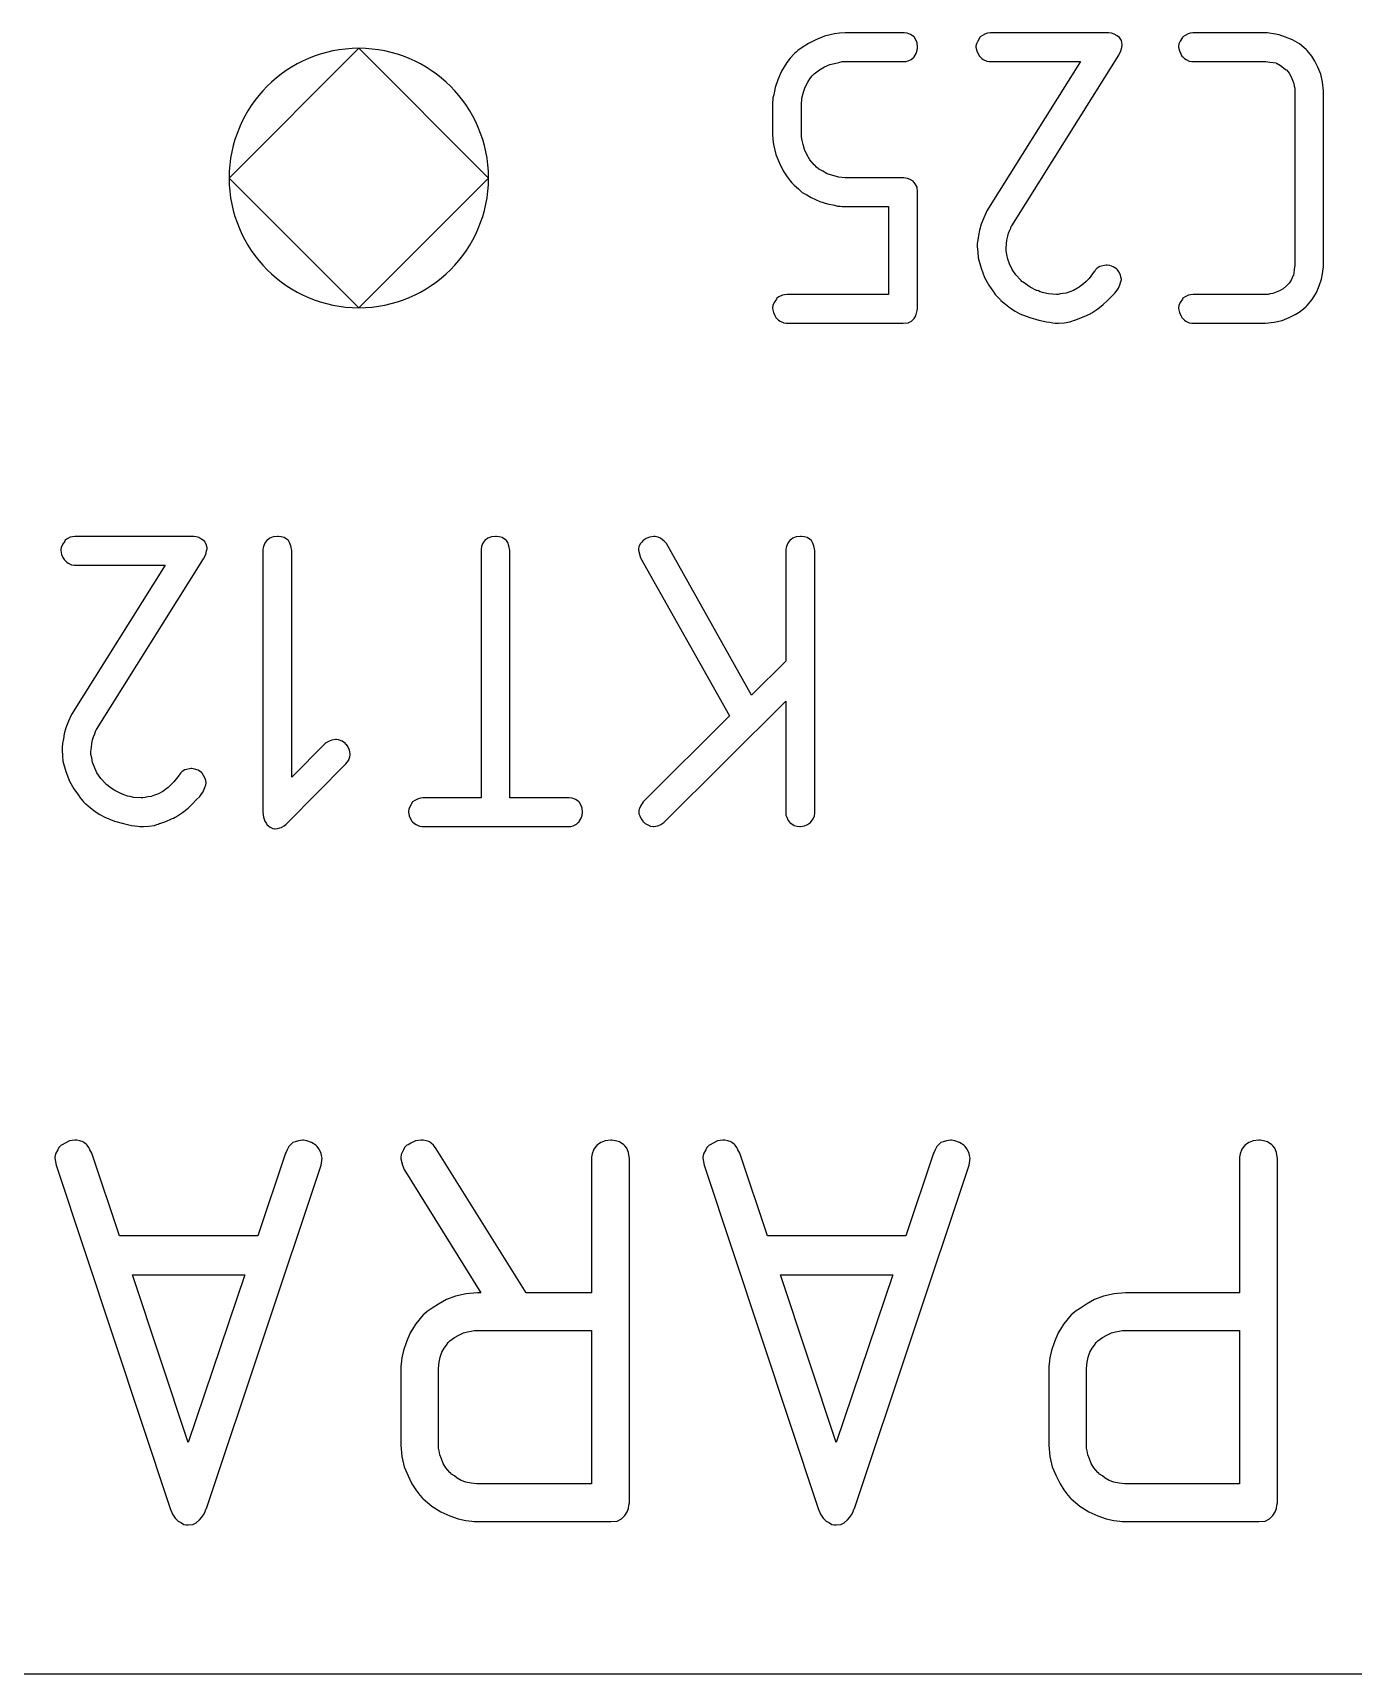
# Model space of a CAD drawing. Header units: inches. Extents: x 0 to 594, y -420 to 0.
# Drawn here: x 215.24 to 219.56, y -129.08 to -123.7 of the extents above; entities that cross this region are included whole.
import ezdxf

# ---------------------------------------------------------------- set-up
doc = ezdxf.new("R2010")
doc.units = ezdxf.units.IN
doc.header["$MEASUREMENT"] = 0

msp = doc.modelspace()

# ---------------------------------------------------------------- linework, layer by layer
at = {"color": 18, "true_color": 0x000000}
for p, q in [((217.8019, -123.7257), (217.7779, -123.7384)), ((217.8301, -123.7145), (217.8019, -123.7257)), ((217.8625, -123.706), (217.8301, -123.7145)), ((217.8794, -123.7046), (217.8625, -123.706)), ((217.8978, -123.7032), (217.8794, -123.7046)), ((218.0909, -123.7032), (217.8978, -123.7032)), ((218.1007, -123.7046), (218.0909, -123.7032)), ((218.112, -123.7088), (218.1007, -123.7046)), ((218.1233, -123.7159), (218.112, -123.7088)), ((218.1247, -123.7187), (218.1233, -123.7159)), ((218.1289, -123.7257), (218.1247, -123.7187)), ((218.1332, -123.7356), (218.1289, -123.7257)), ((218.3319, -123.73), (218.3277, -123.7398)), ((218.339, -123.7187), (218.3319, -123.73)), ((218.3404, -123.7159), (218.339, -123.7187)), ((218.3474, -123.7116), (218.3404, -123.7159)), ((218.3573, -123.706), (218.3474, -123.7116)), ((218.3644, -123.7046), (218.3573, -123.706)), ((218.3728, -123.7032), (218.3644, -123.7046)), ((218.7619, -123.7032), (218.3728, -123.7032)), ((218.7704, -123.7046), (218.7619, -123.7032)), ((218.7788, -123.7074), (218.7704, -123.7046)), ((218.7887, -123.7131), (218.7788, -123.7074)), ((218.7971, -123.7187), (218.7887, -123.7131)), ((218.8028, -123.7286), (218.7971, -123.7187)), ((218.8056, -123.7412), (218.8028, -123.7286)), ((218.9959, -123.73), (218.9917, -123.7398)), ((219.003, -123.7187), (218.9959, -123.73)), ((219.0044, -123.7159), (219.003, -123.7187)), ((219.0114, -123.7116), (219.0044, -123.7159)), ((219.0213, -123.706), (219.0114, -123.7116)), ((219.0283, -123.7046), (219.0213, -123.706)), ((219.0368, -123.7032), (219.0283, -123.7046)), ((219.2821, -123.7032), (219.0368, -123.7032)), ((219.2877, -123.7046), (219.2821, -123.7032)), ((219.3018, -123.706), (219.2877, -123.7046)), ((219.3201, -123.7102), (219.3018, -123.706)), ((219.3413, -123.7173), (219.3201, -123.7102)), ((219.3638, -123.7257), (219.3413, -123.7173)), ((219.3864, -123.7398), (219.3638, -123.7257)), ((216.3036, -123.754), (215.8786, -124.179)), ((216.7286, -124.179), (216.3036, -123.754)), ((217.73, -123.7723), (217.7173, -123.7864)), ((217.7314, -123.7708), (217.73, -123.7723)), ((217.7328, -123.7694), (217.7314, -123.7708)), ((217.737, -123.7666), (217.7328, -123.7694)), ((217.7427, -123.761), (217.737, -123.7666)), ((217.7568, -123.7511), (217.7427, -123.761)), ((217.7779, -123.7384), (217.7568, -123.7511)), ((218.1205, -123.7849), (218.1233, -123.7835)), ((218.1233, -123.7821), (218.1304, -123.7708)), ((218.1233, -123.7835), (218.1233, -123.7821)), ((218.1304, -123.7708), (218.1332, -123.7596)), ((218.1346, -123.7497), (218.1332, -123.7356)), ((218.1332, -123.7596), (218.1346, -123.7525)), ((218.1346, -123.7511), (218.1346, -123.7497)), ((218.1346, -123.7525), (218.1346, -123.7511)), ((218.3277, -123.7398), (218.3263, -123.7469)), ((218.3263, -123.7469), (218.3263, -123.7497)), ((218.3263, -123.7497), (218.3291, -123.7624)), ((218.3291, -123.7624), (218.3333, -123.7723)), ((218.3333, -123.7723), (218.3376, -123.7793)), ((218.3376, -123.7793), (218.3404, -123.7821)), ((218.3404, -123.7821), (218.346, -123.7878)), ((218.4433, -124.3361), (218.7943, -123.7765)), ((218.7943, -123.7765), (218.8014, -123.7624)), ((218.8014, -123.7624), (218.8042, -123.7511)), ((218.8042, -123.7511), (218.8056, -123.7441)), ((218.8056, -123.7441), (218.8056, -123.7412)), ((218.9917, -123.7398), (218.9903, -123.7469)), ((218.9903, -123.7469), (218.9903, -123.7497)), ((218.9903, -123.7497), (218.9931, -123.7624)), ((218.9931, -123.7624), (218.9973, -123.7723)), ((218.9973, -123.7723), (219.0015, -123.7793)), ((219.0015, -123.7793), (219.0044, -123.7821)), ((219.0044, -123.7821), (219.01, -123.7878)), ((219.4089, -123.7582), (219.3864, -123.7398)), ((219.4118, -123.761), (219.4089, -123.7582)), ((219.4174, -123.768), (219.4118, -123.761)), ((219.4273, -123.7793), (219.4174, -123.768)), ((219.4371, -123.7962), (219.4273, -123.7793)), ((217.6891, -123.8286), (217.6764, -123.8568)), ((217.6976, -123.8145), (217.6891, -123.8286)), ((217.706, -123.8005), (217.6976, -123.8145)), ((217.7173, -123.7864), (217.706, -123.8005)), ((217.7948, -123.8385), (217.7963, -123.8371)), ((217.7963, -123.8371), (217.8132, -123.8244)), ((217.8132, -123.8244), (217.8301, -123.8145)), ((217.8301, -123.8145), (217.847, -123.8075)), ((217.847, -123.8075), (217.8625, -123.8033)), ((217.8625, -123.8033), (217.8766, -123.8005)), ((217.8766, -123.8005), (217.8879, -123.7976)), ((217.8879, -123.7976), (218.0965, -123.7976)), ((218.0965, -123.7976), (218.1036, -123.7948)), ((218.1036, -123.7948), (218.1134, -123.7906)), ((218.1134, -123.7906), (218.1205, -123.7849)), ((218.346, -123.7878), (218.3503, -123.7906)), ((218.3503, -123.7906), (218.3615, -123.7962)), ((218.3615, -123.7962), (218.37, -123.7976)), ((218.6689, -123.7976), (218.3615, -124.2868)), ((218.37, -123.7976), (218.6689, -123.7976)), ((219.01, -123.7878), (219.0156, -123.7906)), ((219.0156, -123.7906), (219.0255, -123.7962)), ((219.0255, -123.7962), (219.034, -123.7976)), ((219.034, -123.7976), (219.2764, -123.7976)), ((219.2764, -123.7976), (219.2891, -123.799)), ((219.2891, -123.799), (219.3004, -123.8005)), ((219.3004, -123.8005), (219.3103, -123.8019)), ((219.3103, -123.8019), (219.3117, -123.8033)), ((219.3117, -123.8033), (219.3131, -123.8033)), ((219.3131, -123.8033), (219.3244, -123.8103)), ((219.3244, -123.8103), (219.3342, -123.8174)), ((219.3342, -123.8174), (219.3413, -123.823)), ((219.3413, -123.823), (219.3441, -123.8244)), ((219.3441, -123.8244), (219.3526, -123.8357)), ((219.3526, -123.8357), (219.3596, -123.847)), ((219.447, -123.816), (219.4371, -123.7962)), ((219.4569, -123.8385), (219.447, -123.816)), ((217.668, -123.8822), (217.6637, -123.9062)), ((217.6764, -123.8568), (217.668, -123.8822)), ((217.761, -123.8977), (217.7666, -123.8808)), ((217.7666, -123.8808), (217.7751, -123.8653)), ((217.7751, -123.8653), (217.7822, -123.854)), ((217.7822, -123.854), (217.7892, -123.8442)), ((217.7892, -123.8442), (217.7948, -123.8385)), ((219.3596, -123.847), (219.3638, -123.8583)), ((219.3638, -123.8583), (219.3681, -123.8695)), ((219.3681, -123.8695), (219.3695, -123.878)), ((219.3695, -123.878), (219.3709, -123.885)), ((219.3709, -123.885), (219.3709, -123.8907)), ((219.3709, -123.8907), (219.3709, -123.8921)), ((219.4625, -123.8653), (219.4569, -123.8385)), ((219.4653, -123.8935), (219.4625, -123.8653)), ((217.6609, -123.9231), (217.6595, -123.9301)), ((217.6595, -123.9301), (217.6595, -123.9358)), ((217.6595, -123.9358), (217.6595, -123.9386)), ((217.6595, -123.9386), (217.6595, -123.94)), ((217.6595, -123.94), (217.6595, -124.0345)), ((217.6637, -123.9062), (217.6609, -123.916)), ((217.6609, -123.916), (217.6609, -123.9231)), ((217.754, -123.94), (217.7554, -123.9175)), ((217.754, -124.0345), (217.754, -123.94)), ((217.7554, -123.9175), (217.761, -123.8977)), ((219.3709, -123.8921), (219.3709, -124.4644)), ((219.4653, -124.4644), (219.4653, -123.8935)), ((217.6595, -124.0345), (217.6609, -124.0528)), ((217.6609, -124.0528), (217.6623, -124.0697)), ((217.754, -124.0373), (217.754, -124.0345)), ((217.754, -124.0443), (217.754, -124.0373)), ((217.7568, -124.0556), (217.754, -124.0443)), ((217.6623, -124.0697), (217.6708, -124.1021)), ((217.6708, -124.1021), (217.6821, -124.1303)), ((217.7596, -124.0697), (217.7568, -124.0556)), ((217.7638, -124.0852), (217.7596, -124.0697)), ((217.7723, -124.1021), (217.7638, -124.0852)), ((217.7822, -124.119), (217.7723, -124.1021)), ((217.6821, -124.1303), (217.6948, -124.1557)), ((217.6948, -124.1557), (217.7074, -124.1754)), ((217.7963, -124.136), (217.7822, -124.119)), ((217.7977, -124.1374), (217.7963, -124.136)), ((217.8033, -124.143), (217.7977, -124.1374)), ((217.8118, -124.1501), (217.8033, -124.143)), ((217.8244, -124.1571), (217.8118, -124.1501)), ((217.8385, -124.1656), (217.8244, -124.1571)), ((215.8786, -124.179), (216.3036, -124.604)), ((216.3036, -124.604), (216.7286, -124.179)), ((217.7074, -124.1754), (217.7187, -124.1895)), ((217.7187, -124.1895), (217.7229, -124.1952)), ((217.7229, -124.1952), (217.7272, -124.1994)), ((217.7272, -124.1994), (217.7286, -124.2008)), ((217.7286, -124.2008), (217.73, -124.2022)), ((217.73, -124.2022), (217.7441, -124.2149)), ((217.8569, -124.1712), (217.8385, -124.1656)), ((217.8766, -124.1768), (217.8569, -124.1712)), ((217.8978, -124.1783), (217.8766, -124.1768)), ((218.0895, -124.1783), (217.8978, -124.1783)), ((218.0951, -124.1797), (218.0895, -124.1783)), ((218.1022, -124.1811), (218.0951, -124.1797)), ((218.1106, -124.1839), (218.1022, -124.1811)), ((218.1205, -124.1895), (218.1106, -124.1839)), ((218.1275, -124.198), (218.1205, -124.1895)), ((218.1332, -124.2093), (218.1275, -124.198)), ((218.1346, -124.2248), (218.1332, -124.2093)), ((217.7441, -124.2149), (217.7568, -124.2262)), ((217.7568, -124.2262), (217.7723, -124.2346)), ((217.7723, -124.2346), (217.7864, -124.2431)), ((217.7864, -124.2431), (217.8146, -124.2558)), ((217.8146, -124.2558), (217.84, -124.2642)), ((217.84, -124.2642), (217.8625, -124.2685)), ((218.1346, -124.6068), (218.1346, -124.2248)), ((217.8625, -124.2685), (217.8724, -124.2713)), ((217.8724, -124.2713), (217.8808, -124.2713)), ((217.8808, -124.2713), (217.8879, -124.2727)), ((217.8879, -124.2727), (218.0401, -124.2727)), ((218.0401, -124.2727), (218.0401, -124.5603)), ((218.3517, -124.3094), (218.3432, -124.3305)), ((218.3615, -124.2868), (218.3517, -124.3094)), ((218.3348, -124.3672), (218.3319, -124.3827)), ((218.3376, -124.3502), (218.3348, -124.3672)), ((218.3432, -124.3305), (218.3376, -124.3502)), ((218.4278, -124.3827), (218.4306, -124.37)), ((218.4306, -124.37), (218.4334, -124.3601)), ((218.4334, -124.3601), (218.4377, -124.3502)), ((218.4377, -124.3502), (218.4405, -124.3432)), ((218.4405, -124.3432), (218.4419, -124.3375)), ((218.4419, -124.3375), (218.4433, -124.3361)), ((218.3319, -124.3827), (218.3305, -124.3939)), ((218.3305, -124.3939), (218.3305, -124.401)), ((218.3305, -124.401), (218.3305, -124.4038)), ((218.3305, -124.4038), (218.3319, -124.4221)), ((218.3319, -124.4221), (218.3333, -124.4405)), ((218.425, -124.408), (218.4264, -124.3953)), ((218.425, -124.4094), (218.425, -124.408)), ((218.425, -124.4109), (218.425, -124.4094)), ((218.425, -124.4179), (218.425, -124.4109)), ((218.4278, -124.4292), (218.425, -124.4179)), ((218.4264, -124.3953), (218.4278, -124.3827)), ((218.4306, -124.4447), (218.4278, -124.4292)), ((218.3333, -124.4405), (218.3432, -124.4743)), ((218.3432, -124.4743), (218.3545, -124.5053)), ((218.4363, -124.4602), (218.4306, -124.4447)), ((218.4447, -124.4785), (218.4363, -124.4602)), ((218.4574, -124.4968), (218.4447, -124.4785)), ((218.7182, -124.4799), (218.7154, -124.4842)), ((218.7238, -124.4743), (218.7182, -124.4799)), ((218.7323, -124.4687), (218.7238, -124.4743)), ((218.7534, -124.4644), (218.7323, -124.4687)), ((218.7563, -124.4644), (218.7534, -124.4644)), ((218.7647, -124.4658), (218.7563, -124.4644)), ((218.776, -124.4701), (218.7647, -124.4658)), ((218.7873, -124.4771), (218.776, -124.4701)), ((218.7901, -124.4799), (218.7873, -124.4771)), ((218.7943, -124.487), (218.7901, -124.4799)), ((219.3695, -124.4785), (219.3681, -124.4898)), ((219.3709, -124.4644), (219.3695, -124.4785)), ((219.4625, -124.4926), (219.4639, -124.4771)), ((219.4639, -124.4771), (219.4653, -124.4715)), ((219.4653, -124.4658), (219.4653, -124.4644)), ((219.4653, -124.4687), (219.4653, -124.4658)), ((219.4653, -124.4715), (219.4653, -124.4687)), ((218.3545, -124.5053), (218.3686, -124.5307)), ((218.3686, -124.5307), (218.3841, -124.5518)), ((218.4729, -124.5138), (218.4574, -124.4968)), ((218.4743, -124.5152), (218.4729, -124.5138)), ((218.4771, -124.518), (218.4743, -124.5152)), ((218.4814, -124.5208), (218.4771, -124.518)), ((218.4884, -124.5264), (218.4814, -124.5208)), ((218.5039, -124.5363), (218.4884, -124.5264)), ((218.5251, -124.5476), (218.5039, -124.5363)), ((218.6646, -124.5363), (218.6604, -124.5391)), ((218.6703, -124.5321), (218.6646, -124.5363)), ((218.6787, -124.5264), (218.6703, -124.5321)), ((218.6872, -124.518), (218.6787, -124.5264)), ((218.6971, -124.5081), (218.6872, -124.518)), ((218.714, -124.4856), (218.6971, -124.5081)), ((218.7154, -124.4842), (218.714, -124.4856)), ((218.8, -124.4968), (218.7943, -124.487)), ((218.7943, -124.5377), (218.7985, -124.5264)), ((218.7985, -124.5264), (218.8014, -124.518)), ((218.8014, -124.5039), (218.8, -124.4968)), ((218.8028, -124.5109), (218.8014, -124.5039)), ((218.8014, -124.518), (218.8028, -124.5124)), ((218.8028, -124.5124), (218.8028, -124.5109)), ((219.3441, -124.5321), (219.3328, -124.542)), ((219.3469, -124.5293), (219.3441, -124.5321)), ((219.3526, -124.5236), (219.3469, -124.5293)), ((219.3596, -124.5138), (219.3526, -124.5236)), ((219.3652, -124.5011), (219.3596, -124.5138)), ((219.3667, -124.4983), (219.3652, -124.4997)), ((219.3652, -124.4997), (219.3652, -124.5011)), ((219.3681, -124.4898), (219.3667, -124.4983)), ((219.4428, -124.5546), (219.4512, -124.5321)), ((219.4512, -124.5321), (219.4583, -124.5109)), ((219.4583, -124.5109), (219.4625, -124.4926)), ((217.6652, -124.5871), (217.6609, -124.5969)), ((217.6722, -124.5758), (217.6652, -124.5871)), ((217.6736, -124.573), (217.6722, -124.5758)), ((217.6807, -124.5687), (217.6736, -124.573)), ((217.6919, -124.5631), (217.6807, -124.5687)), ((217.699, -124.5617), (217.6919, -124.5631)), ((217.7074, -124.5603), (217.699, -124.5617)), ((218.0401, -124.5603), (217.7074, -124.5603)), ((218.3841, -124.5518), (218.3897, -124.5603)), ((218.3897, -124.5603), (218.3954, -124.5673)), ((218.3954, -124.5673), (218.401, -124.573)), ((218.401, -124.573), (218.4052, -124.5772)), ((218.4052, -124.5772), (218.4067, -124.5786)), ((218.4067, -124.5786), (218.4081, -124.58)), ((218.4081, -124.58), (218.4236, -124.5927)), ((218.5265, -124.5476), (218.5251, -124.5476)), ((218.5307, -124.549), (218.5265, -124.5476)), ((218.5363, -124.5518), (218.5307, -124.549)), ((218.5448, -124.5546), (218.5363, -124.5518)), ((218.5533, -124.5561), (218.5448, -124.5546)), ((218.5645, -124.5589), (218.5533, -124.5561)), ((218.5899, -124.5603), (218.5645, -124.5589)), ((218.5956, -124.5603), (218.5899, -124.5603)), ((218.6026, -124.5589), (218.5956, -124.5603)), ((218.6111, -124.5575), (218.6026, -124.5589)), ((218.6223, -124.5561), (218.6111, -124.5575)), ((218.6336, -124.5518), (218.6223, -124.5561)), ((218.6463, -124.5476), (218.6336, -124.5518)), ((218.659, -124.5405), (218.6463, -124.5476)), ((218.6604, -124.5391), (218.659, -124.5405)), ((218.7436, -124.5941), (218.7577, -124.58)), ((218.7577, -124.58), (218.7704, -124.5673)), ((218.7704, -124.5673), (218.7816, -124.5561)), ((218.7816, -124.5561), (218.7887, -124.5462)), ((218.7887, -124.5462), (218.7929, -124.5405)), ((218.7929, -124.5405), (218.7943, -124.5377)), ((218.9959, -124.5871), (218.9917, -124.5969)), ((219.003, -124.5758), (218.9959, -124.5871)), ((219.0044, -124.573), (219.003, -124.5758)), ((219.0114, -124.5687), (219.0044, -124.573)), ((219.0227, -124.5631), (219.0114, -124.5687)), ((219.0297, -124.5617), (219.0227, -124.5631)), ((219.0382, -124.5603), (219.0297, -124.5617)), ((219.2835, -124.5603), (219.0382, -124.5603)), ((219.2905, -124.5589), (219.2835, -124.5603)), ((219.299, -124.5575), (219.2905, -124.5589)), ((219.3103, -124.5532), (219.299, -124.5575)), ((219.3215, -124.549), (219.3103, -124.5532)), ((219.3328, -124.542), (219.3215, -124.549)), ((219.4104, -124.5983), (219.4287, -124.5772)), ((219.4287, -124.5772), (219.4428, -124.5546)), ((217.6609, -124.5969), (217.6595, -124.604)), ((217.6595, -124.604), (217.6595, -124.6068)), ((217.6595, -124.6068), (217.6623, -124.6195)), ((217.6623, -124.6195), (217.6666, -124.6294)), ((217.6666, -124.6294), (217.6708, -124.6364)), ((217.6708, -124.6364), (217.6736, -124.6392)), ((217.6736, -124.6392), (217.6792, -124.6449)), ((218.1148, -124.6477), (218.1233, -124.6392)), ((218.1233, -124.6392), (218.1289, -124.6308)), ((218.1289, -124.6308), (218.1318, -124.6223)), ((218.1318, -124.6223), (218.1332, -124.6138)), ((218.1332, -124.6138), (218.1346, -124.6082)), ((218.1346, -124.6082), (218.1346, -124.6068)), ((218.4236, -124.5927), (218.4391, -124.6054)), ((218.4391, -124.6054), (218.4546, -124.6153)), ((218.4546, -124.6153), (218.4701, -124.6237)), ((218.4701, -124.6237), (218.5025, -124.6364)), ((218.5025, -124.6364), (218.5321, -124.6449)), ((218.6505, -124.6449), (218.6703, -124.6378)), ((218.6703, -124.6378), (218.6886, -124.6294)), ((218.6886, -124.6294), (218.6956, -124.6265)), ((218.6956, -124.6265), (218.7013, -124.6237)), ((218.7013, -124.6237), (218.7041, -124.6223)), ((218.7041, -124.6223), (218.7055, -124.6209)), ((218.7055, -124.6209), (218.7252, -124.6082)), ((218.7252, -124.6082), (218.7436, -124.5941)), ((218.9917, -124.5969), (218.9903, -124.604)), ((218.9903, -124.604), (218.9903, -124.6068)), ((218.9903, -124.6068), (218.9931, -124.6195)), ((218.9931, -124.6195), (218.9973, -124.6294)), ((218.9973, -124.6294), (219.0015, -124.6364)), ((219.0015, -124.6364), (219.0044, -124.6392)), ((219.0044, -124.6392), (219.01, -124.6449)), ((219.33, -124.6463), (219.3526, -124.6364)), ((219.3526, -124.6364), (219.3723, -124.6265)), ((219.3723, -124.6265), (219.3892, -124.6167)), ((219.3892, -124.6167), (219.4005, -124.6068)), ((219.4005, -124.6068), (219.4075, -124.6012)), ((219.4075, -124.6012), (219.4104, -124.5983)), ((217.6792, -124.6449), (217.6849, -124.6477)), ((217.6849, -124.6477), (217.6962, -124.6533)), ((217.6962, -124.6533), (217.7046, -124.6547)), ((217.7046, -124.6547), (218.0881, -124.6547)), ((217.7046, -124.6547), (217.7046, -124.6547)), ((218.0881, -124.6547), (218.1036, -124.6533)), ((218.1036, -124.6533), (218.1148, -124.6477)), ((218.5321, -124.6449), (218.5575, -124.6505)), ((218.5575, -124.6505), (218.5688, -124.6519)), ((218.5688, -124.6519), (218.5786, -124.6533)), ((218.5786, -124.6533), (218.5857, -124.6547)), ((218.5857, -124.6547), (218.597, -124.6547)), ((218.5857, -124.6547), (218.5857, -124.6547)), ((218.597, -124.6547), (218.6153, -124.6533)), ((218.6153, -124.6533), (218.6336, -124.6505)), ((218.6336, -124.6505), (218.6407, -124.6477)), ((218.6407, -124.6477), (218.6463, -124.6463)), ((218.6463, -124.6463), (218.6491, -124.6449)), ((218.6491, -124.6449), (218.6505, -124.6449)), ((219.01, -124.6449), (219.0142, -124.6477)), ((219.0142, -124.6477), (219.0255, -124.6533)), ((219.0255, -124.6533), (219.034, -124.6547)), ((219.034, -124.6547), (219.275, -124.6547)), ((219.034, -124.6547), (219.034, -124.6547)), ((219.275, -124.6547), (219.3032, -124.6519)), ((219.3032, -124.6519), (219.33, -124.6463)), ((215.3282, -125.3901), (215.3268, -125.3972)), ((215.3268, -125.3972), (215.3268, -125.4)), ((215.3325, -125.3802), (215.3282, -125.3901)), ((215.3395, -125.369), (215.3325, -125.3802)), ((215.3409, -125.3661), (215.3395, -125.369)), ((215.348, -125.3619), (215.3409, -125.3661)), ((215.3578, -125.3563), (215.348, -125.3619)), ((215.3649, -125.3549), (215.3578, -125.3563)), ((215.3733, -125.3535), (215.3649, -125.3549)), ((215.7624, -125.3535), (215.3733, -125.3535)), ((215.7709, -125.3549), (215.7624, -125.3535)), ((215.7793, -125.3577), (215.7709, -125.3549)), ((215.7892, -125.3633), (215.7793, -125.3577)), ((215.7977, -125.369), (215.7892, -125.3633)), ((215.8033, -125.3788), (215.7977, -125.369)), ((215.8061, -125.3915), (215.8033, -125.3788)), ((215.8047, -125.4014), (215.8061, -125.3943)), ((215.8061, -125.3943), (215.8061, -125.3915)), ((215.9908, -125.3873), (215.9894, -125.3958)), ((215.9894, -125.3958), (215.9894, -125.3986)), ((215.995, -125.376), (215.9908, -125.3873)), ((216.0035, -125.3647), (215.995, -125.376)), ((216.0063, -125.3633), (216.0035, -125.3647)), ((216.0119, -125.3591), (216.0063, -125.3633)), ((216.0232, -125.3549), (216.0119, -125.3591)), ((216.0373, -125.3535), (216.0232, -125.3549)), ((216.0401, -125.3535), (216.0373, -125.3535)), ((216.0486, -125.3549), (216.0401, -125.3535)), ((216.0585, -125.3577), (216.0486, -125.3549)), ((216.0697, -125.3647), (216.0585, -125.3577)), ((216.0726, -125.3676), (216.0697, -125.3647)), ((216.0768, -125.3732), (216.0726, -125.3676)), ((216.081, -125.3845), (216.0768, -125.3732)), ((216.0838, -125.4), (216.081, -125.3845)), ((216.7055, -125.3873), (216.7041, -125.3958)), ((216.7041, -125.3958), (216.7041, -125.3986)), ((216.7097, -125.376), (216.7055, -125.3873)), ((216.7182, -125.3647), (216.7097, -125.376)), ((216.721, -125.3633), (216.7182, -125.3647)), ((216.7267, -125.3591), (216.721, -125.3633)), ((216.7379, -125.3549), (216.7267, -125.3591)), ((216.752, -125.3535), (216.7379, -125.3549)), ((216.7549, -125.3535), (216.752, -125.3535)), ((216.7633, -125.3549), (216.7549, -125.3535)), ((216.7732, -125.3577), (216.7633, -125.3549)), ((216.7845, -125.3647), (216.7732, -125.3577)), ((216.7873, -125.3676), (216.7845, -125.3647)), ((216.7915, -125.3732), (216.7873, -125.3676)), ((216.7957, -125.3845), (216.7915, -125.3732)), ((216.7986, -125.4), (216.7957, -125.3845)), ((217.2215, -125.3873), (217.2201, -125.3958)), ((217.2201, -125.3958), (217.2201, -125.3972)), ((217.2201, -125.3972), (217.2201, -125.3986)), ((217.2271, -125.3774), (217.2215, -125.3873)), ((217.2299, -125.3732), (217.2271, -125.3774)), ((217.2356, -125.3676), (217.2299, -125.3732)), ((217.2384, -125.3647), (217.2356, -125.3676)), ((217.2454, -125.3605), (217.2384, -125.3647)), ((217.2567, -125.3563), (217.2454, -125.3605)), ((217.2708, -125.3535), (217.2567, -125.3563)), ((217.275, -125.3535), (217.2708, -125.3535)), ((217.2793, -125.3549), (217.275, -125.3535)), ((217.2849, -125.3563), (217.2793, -125.3549)), ((217.2919, -125.3591), (217.2849, -125.3563)), ((217.2976, -125.3633), (217.2919, -125.3591)), ((217.3046, -125.369), (217.2976, -125.3633)), ((217.3117, -125.3774), (217.3046, -125.369)), ((217.5908, -125.8736), (217.3117, -125.3774)), ((217.705, -125.3873), (217.7036, -125.3958)), ((217.7036, -125.3958), (217.7036, -125.3986)), ((217.7092, -125.376), (217.705, -125.3873)), ((217.7177, -125.3647), (217.7092, -125.376)), ((217.7205, -125.3633), (217.7177, -125.3647)), ((217.7261, -125.3591), (217.7205, -125.3633)), ((217.7374, -125.3549), (217.7261, -125.3591)), ((217.7515, -125.3535), (217.7374, -125.3549)), ((217.7543, -125.3535), (217.7515, -125.3535)), ((217.7628, -125.3549), (217.7543, -125.3535)), ((217.7727, -125.3577), (217.7628, -125.3549)), ((217.7839, -125.3647), (217.7727, -125.3577)), ((217.7868, -125.3676), (217.7839, -125.3647)), ((217.791, -125.3732), (217.7868, -125.3676)), ((217.7952, -125.3845), (217.791, -125.3732)), ((217.798, -125.4), (217.7952, -125.3845)), ((215.3268, -125.4), (215.3296, -125.4127)), ((215.3296, -125.4127), (215.3339, -125.4225)), ((215.3339, -125.4225), (215.3381, -125.4296)), ((215.3381, -125.4296), (215.3409, -125.4324)), ((215.3409, -125.4324), (215.3466, -125.438)), ((215.3466, -125.438), (215.3508, -125.4409)), ((215.3508, -125.4409), (215.3621, -125.4465)), ((215.3621, -125.4465), (215.3705, -125.4479)), ((215.6694, -125.4479), (215.3621, -125.9371)), ((215.3705, -125.4479), (215.6694, -125.4479)), ((215.4438, -125.9864), (215.7948, -125.4268)), ((215.7948, -125.4268), (215.8019, -125.4127)), ((215.8019, -125.4127), (215.8047, -125.4014)), ((215.9894, -125.3986), (215.9894, -125.4)), ((215.9894, -125.4), (215.9894, -126.2571)), ((216.0838, -126.1429), (216.0838, -125.4)), ((216.7041, -125.3986), (216.7041, -125.4)), ((216.7041, -125.4), (216.7041, -126.2106)), ((216.7986, -126.2106), (216.7986, -125.4)), ((217.2201, -125.3986), (217.2271, -125.4239)), ((217.2271, -125.4239), (217.5189, -125.9413)), ((217.7036, -125.3986), (217.7036, -125.4)), ((217.7036, -125.4), (217.7036, -125.7623)), ((217.798, -126.2585), (217.798, -125.4)), ((217.7036, -125.7623), (217.5908, -125.8736)), ((217.3032, -126.2909), (217.7036, -125.8934)), ((217.7036, -125.8934), (217.7036, -126.2585)), ((215.3437, -125.9808), (215.3381, -126.0005)), ((215.3522, -125.9596), (215.3437, -125.9808)), ((215.3621, -125.9371), (215.3522, -125.9596)), ((215.441, -125.9935), (215.4424, -125.9878)), ((215.4424, -125.9878), (215.4438, -125.9864)), ((217.5189, -125.9413), (217.2356, -126.2232)), ((215.3325, -126.0329), (215.3311, -126.0442)), ((215.3353, -126.0174), (215.3325, -126.0329)), ((215.3381, -126.0005), (215.3353, -126.0174)), ((215.4269, -126.0456), (215.4283, -126.0329)), ((215.4283, -126.0329), (215.4311, -126.0203)), ((215.4311, -126.0203), (215.434, -126.0104)), ((215.434, -126.0104), (215.4382, -126.0005)), ((215.4382, -126.0005), (215.441, -125.9935)), ((216.1938, -126.0329), (216.0838, -126.1429)), ((216.1966, -126.0301), (216.1938, -126.0329)), ((216.2037, -126.0259), (216.1966, -126.0301)), ((216.2149, -126.0217), (216.2037, -126.0259)), ((216.2276, -126.0188), (216.2149, -126.0217)), ((216.2304, -126.0188), (216.2276, -126.0188)), ((216.2375, -126.0203), (216.2304, -126.0188)), ((216.2488, -126.0245), (216.2375, -126.0203)), ((216.26, -126.0329), (216.2488, -126.0245)), ((216.26, -126.0343), (216.26, -126.0329)), ((216.2629, -126.0358), (216.26, -126.0343)), ((216.2671, -126.0428), (216.2629, -126.0358)), ((216.2727, -126.0541), (216.2671, -126.0428)), ((215.3311, -126.0442), (215.3311, -126.0513)), ((215.3311, -126.0513), (215.3311, -126.0541)), ((215.3311, -126.0541), (215.3325, -126.0724)), ((215.3325, -126.0724), (215.3339, -126.0907)), ((215.3339, -126.0907), (215.3437, -126.1246)), ((215.4255, -126.0583), (215.4269, -126.0456)), ((215.4255, -126.0597), (215.4255, -126.0583)), ((215.4255, -126.0611), (215.4255, -126.0597)), ((215.4255, -126.0682), (215.4255, -126.0611)), ((215.4283, -126.0795), (215.4255, -126.0682)), ((215.4311, -126.095), (215.4283, -126.0795)), ((215.4368, -126.1105), (215.4311, -126.095)), ((216.2615, -126.0992), (216.2699, -126.0879)), ((216.2699, -126.0879), (216.2741, -126.0766)), ((216.2741, -126.0597), (216.2727, -126.0541)), ((216.2756, -126.0668), (216.2741, -126.0597)), ((216.2741, -126.0766), (216.2756, -126.0696)), ((216.2756, -126.0682), (216.2756, -126.0668)), ((216.2756, -126.0696), (216.2756, -126.0682)), ((215.3437, -126.1246), (215.355, -126.1556)), ((215.4452, -126.1288), (215.4368, -126.1105)), ((215.4579, -126.1471), (215.4452, -126.1288)), ((215.4734, -126.164), (215.4579, -126.1471)), ((215.7145, -126.1358), (215.6976, -126.1584)), ((215.7159, -126.1344), (215.7145, -126.1358)), ((215.7187, -126.1302), (215.7159, -126.1344)), ((215.7244, -126.1246), (215.7187, -126.1302)), ((215.7328, -126.1189), (215.7244, -126.1246)), ((215.754, -126.1147), (215.7328, -126.1189)), ((215.7568, -126.1147), (215.754, -126.1147)), ((215.7652, -126.1161), (215.7568, -126.1147)), ((215.7765, -126.1203), (215.7652, -126.1161)), ((215.7878, -126.1274), (215.7765, -126.1203)), ((215.7906, -126.1302), (215.7878, -126.1274)), ((215.7948, -126.1373), (215.7906, -126.1302)), ((215.8005, -126.1471), (215.7948, -126.1373)), ((215.8019, -126.1542), (215.8005, -126.1471)), ((216.0711, -126.2909), (216.2615, -126.0992)), ((215.355, -126.1556), (215.3691, -126.181)), ((215.3691, -126.181), (215.3846, -126.2021)), ((215.3846, -126.2021), (215.3903, -126.2106)), ((215.4748, -126.1654), (215.4734, -126.164)), ((215.4777, -126.1683), (215.4748, -126.1654)), ((215.4819, -126.1711), (215.4777, -126.1683)), ((215.4889, -126.1767), (215.4819, -126.1711)), ((215.5044, -126.1866), (215.4889, -126.1767)), ((215.5256, -126.1979), (215.5044, -126.1866)), ((215.527, -126.1979), (215.5256, -126.1979)), ((215.5312, -126.1993), (215.527, -126.1979)), ((215.5369, -126.2021), (215.5312, -126.1993)), ((215.5453, -126.2049), (215.5369, -126.2021)), ((215.6341, -126.2021), (215.6229, -126.2063)), ((215.6468, -126.1979), (215.6341, -126.2021)), ((215.6595, -126.1908), (215.6468, -126.1979)), ((215.6609, -126.1894), (215.6595, -126.1908)), ((215.6652, -126.1866), (215.6609, -126.1894)), ((215.6708, -126.1824), (215.6652, -126.1866)), ((215.6792, -126.1767), (215.6708, -126.1824)), ((215.6877, -126.1683), (215.6792, -126.1767)), ((215.6976, -126.1584), (215.6877, -126.1683)), ((215.7822, -126.2063), (215.7892, -126.1965)), ((215.7892, -126.1965), (215.7934, -126.1908)), ((215.7934, -126.1908), (215.7948, -126.188)), ((215.7948, -126.188), (215.7991, -126.1767)), ((215.7991, -126.1767), (215.8019, -126.1683)), ((215.8033, -126.1612), (215.8019, -126.1542)), ((215.8019, -126.1683), (215.8033, -126.1626)), ((215.8033, -126.1626), (215.8033, -126.1612)), ((215.3903, -126.2106), (215.3959, -126.2176)), ((215.3959, -126.2176), (215.4015, -126.2232)), ((215.4015, -126.2232), (215.4058, -126.2275)), ((215.4058, -126.2275), (215.4072, -126.2289)), ((215.4072, -126.2289), (215.4086, -126.2303)), ((215.4086, -126.2303), (215.4241, -126.243)), ((215.4241, -126.243), (215.4396, -126.2557)), ((215.4396, -126.2557), (215.4551, -126.2655)), ((215.5538, -126.2063), (215.5453, -126.2049)), ((215.5651, -126.2091), (215.5538, -126.2063)), ((215.5904, -126.2106), (215.5651, -126.2091)), ((215.5961, -126.2106), (215.5904, -126.2106)), ((215.6031, -126.2091), (215.5961, -126.2106)), ((215.6116, -126.2077), (215.6031, -126.2091)), ((215.6229, -126.2063), (215.6116, -126.2077)), ((215.706, -126.2712), (215.7258, -126.2585)), ((215.7258, -126.2585), (215.7441, -126.2444)), ((215.7441, -126.2444), (215.7582, -126.2303)), ((215.7582, -126.2303), (215.7709, -126.2176)), ((215.7709, -126.2176), (215.7822, -126.2063)), ((215.9894, -126.2571), (215.9908, -126.274)), ((216.4673, -126.2472), (216.4659, -126.2543)), ((216.4659, -126.2543), (216.4659, -126.2571)), ((216.4659, -126.2571), (216.4687, -126.2698)), ((216.4715, -126.2373), (216.4673, -126.2472)), ((216.4786, -126.2261), (216.4715, -126.2373)), ((216.48, -126.2232), (216.4786, -126.2261)), ((216.487, -126.219), (216.48, -126.2232)), ((216.4983, -126.2134), (216.487, -126.219)), ((216.5053, -126.212), (216.4983, -126.2134)), ((216.5138, -126.2106), (216.5053, -126.212)), ((216.7041, -126.2106), (216.5138, -126.2106)), ((216.9931, -126.2106), (216.7986, -126.2106)), ((217.003, -126.212), (216.9931, -126.2106)), ((217.0142, -126.2162), (217.003, -126.212)), ((217.0255, -126.2232), (217.0142, -126.2162)), ((217.0255, -126.2247), (217.0255, -126.2232)), ((217.0269, -126.2261), (217.0255, -126.2247)), ((217.0312, -126.2331), (217.0269, -126.2261)), ((217.0354, -126.2444), (217.0312, -126.2331)), ((217.0368, -126.2571), (217.0354, -126.2444)), ((217.0368, -126.2585), (217.0368, -126.2571)), ((217.0368, -126.2599), (217.0368, -126.2585)), ((217.2229, -126.2472), (217.2215, -126.2529)), ((217.2215, -126.2529), (217.2215, -126.2557)), ((217.2215, -126.2557), (217.2215, -126.2627)), ((217.2271, -126.2373), (217.2229, -126.2472)), ((217.2356, -126.2232), (217.2271, -126.2373)), ((217.7036, -126.2585), (217.7036, -126.2669)), ((217.798, -126.2599), (217.798, -126.2585)), ((215.4551, -126.2655), (215.4706, -126.274)), ((215.4706, -126.274), (215.503, -126.2867)), ((215.503, -126.2867), (215.5326, -126.2951)), ((215.5326, -126.2951), (215.558, -126.3008)), ((215.558, -126.3008), (215.5693, -126.3022)), ((215.5693, -126.3022), (215.5792, -126.3036)), ((215.5792, -126.3036), (215.5862, -126.305)), ((215.5862, -126.305), (215.5975, -126.305)), ((215.5862, -126.305), (215.5862, -126.305)), ((215.5975, -126.305), (215.6158, -126.3036)), ((215.6158, -126.3036), (215.6341, -126.3008)), ((215.6341, -126.3008), (215.6412, -126.298)), ((215.6412, -126.298), (215.6468, -126.2966)), ((215.6468, -126.2966), (215.6496, -126.2951)), ((215.6496, -126.2951), (215.6511, -126.2951)), ((215.6511, -126.2951), (215.6708, -126.2881)), ((215.6708, -126.2881), (215.6891, -126.2796)), ((215.6891, -126.2796), (215.6962, -126.2768)), ((215.6962, -126.2768), (215.7018, -126.274)), ((215.7018, -126.274), (215.7046, -126.2726)), ((215.7046, -126.2726), (215.706, -126.2712)), ((215.9908, -126.274), (215.995, -126.2867)), ((215.995, -126.2867), (216.0007, -126.2951)), ((216.0007, -126.2951), (216.0021, -126.298)), ((216.0021, -126.298), (216.0134, -126.3064)), ((216.0134, -126.3064), (216.0218, -126.3106)), ((216.0218, -126.3106), (216.0274, -126.3121)), ((216.0274, -126.3121), (216.0289, -126.3121)), ((216.0274, -126.3121), (216.0274, -126.3121)), ((216.0289, -126.3121), (216.0373, -126.3106)), ((216.0373, -126.3106), (216.0444, -126.3092)), ((216.0444, -126.3092), (216.05, -126.3078)), ((216.05, -126.3078), (216.0514, -126.3064)), ((216.0514, -126.3064), (216.0585, -126.3022)), ((216.0585, -126.3022), (216.0655, -126.2966)), ((216.0655, -126.2966), (216.0697, -126.2923)), ((216.0697, -126.2923), (216.0711, -126.2909)), ((216.4687, -126.2698), (216.4729, -126.2796)), ((216.4729, -126.2796), (216.4771, -126.2867)), ((216.4771, -126.2867), (216.48, -126.2895)), ((216.48, -126.2895), (216.4856, -126.2951)), ((216.4856, -126.2951), (216.4912, -126.298)), ((216.4912, -126.298), (216.5025, -126.3036)), ((216.5025, -126.3036), (216.511, -126.305)), ((216.511, -126.305), (216.9987, -126.305)), ((216.511, -126.305), (216.511, -126.305)), ((216.9987, -126.305), (217.0058, -126.3022)), ((217.0058, -126.3022), (217.0171, -126.2966)), ((217.0171, -126.2966), (217.0227, -126.2909)), ((217.0227, -126.2909), (217.0255, -126.2895)), ((217.0255, -126.2881), (217.0326, -126.2768)), ((217.0255, -126.2895), (217.0255, -126.2881)), ((217.0326, -126.2768), (217.0354, -126.2669)), ((217.0354, -126.2669), (217.0368, -126.2599)), ((217.2215, -126.2627), (217.2243, -126.2698)), ((217.2243, -126.2698), (217.2285, -126.2796)), ((217.2285, -126.2796), (217.2342, -126.2867)), ((217.2342, -126.2867), (217.2356, -126.2895)), ((217.2356, -126.2895), (217.237, -126.2895)), ((217.237, -126.2895), (217.2426, -126.2951)), ((217.2426, -126.2951), (217.2482, -126.298)), ((217.2482, -126.298), (217.2595, -126.3036)), ((217.2595, -126.3036), (217.268, -126.305)), ((217.268, -126.305), (217.2708, -126.305)), ((217.268, -126.305), (217.268, -126.305)), ((217.2708, -126.305), (217.2835, -126.3022)), ((217.2835, -126.3022), (217.2934, -126.298)), ((217.2934, -126.298), (217.3004, -126.2937)), ((217.3004, -126.2937), (217.3032, -126.2909)), ((217.7036, -126.2669), (217.7064, -126.274)), ((217.7064, -126.274), (217.7106, -126.2853)), ((217.7106, -126.2853), (217.7163, -126.2909)), ((217.7163, -126.2909), (217.7177, -126.2937)), ((217.7177, -126.2937), (217.7191, -126.2937)), ((217.7191, -126.2937), (217.7304, -126.3008)), ((217.7304, -126.3008), (217.7402, -126.3036)), ((217.7402, -126.3036), (217.7487, -126.305)), ((217.7487, -126.305), (217.7515, -126.305)), ((217.7515, -126.305), (217.7642, -126.3022)), ((217.7642, -126.3022), (217.7741, -126.298)), ((217.7741, -126.298), (217.7811, -126.2937)), ((217.7811, -126.2937), (217.7839, -126.2909)), ((217.7839, -126.2909), (217.7924, -126.2796)), ((217.7924, -126.2796), (217.7966, -126.2698)), ((217.7966, -126.2698), (217.798, -126.2613)), ((217.798, -126.2613), (217.798, -126.2599)), ((215.3724, -127.3328), (215.3557, -127.3346)), ((215.3798, -127.3328), (215.3724, -127.3328)), ((215.3891, -127.3346), (215.3798, -127.3328)), ((216.1186, -127.3328), (216.1057, -127.3346)), ((216.1223, -127.3328), (216.1186, -127.3328)), ((216.1334, -127.3346), (216.1223, -127.3328)), ((216.5075, -127.3328), (216.489, -127.3346)), ((216.5149, -127.3328), (216.5075, -127.3328)), ((216.5241, -127.3346), (216.5149, -127.3328)), ((217.1296, -127.3328), (217.1111, -127.3346)), ((217.1333, -127.3328), (217.1296, -127.3328)), ((217.1444, -127.3346), (217.1333, -127.3328)), ((217.4963, -127.3328), (217.4796, -127.3346)), ((217.5037, -127.3328), (217.4963, -127.3328)), ((217.5129, -127.3346), (217.5037, -127.3328)), ((218.2425, -127.3328), (218.2295, -127.3346)), ((218.2462, -127.3328), (218.2425, -127.3328)), ((218.2573, -127.3346), (218.2462, -127.3328)), ((219.2535, -127.3328), (219.235, -127.3346)), ((219.2572, -127.3328), (219.2535, -127.3328)), ((219.2683, -127.3346), (219.2572, -127.3328)), ((215.3094, -127.3772), (215.3076, -127.3883)), ((215.3076, -127.3883), (215.3076, -127.3902)), ((215.3169, -127.3642), (215.3094, -127.3772)), ((215.3206, -127.3568), (215.3169, -127.3642)), ((215.328, -127.3494), (215.3206, -127.3568)), ((215.3317, -127.3476), (215.328, -127.3494)), ((215.3409, -127.342), (215.3317, -127.3476)), ((215.3557, -127.3346), (215.3409, -127.342)), ((215.4002, -127.3383), (215.3891, -127.3346)), ((215.402, -127.3402), (215.4002, -127.3383)), ((215.4094, -127.3457), (215.402, -127.3402)), ((215.4131, -127.3494), (215.4094, -127.3457)), ((215.4187, -127.3568), (215.4131, -127.3494)), ((215.4224, -127.3642), (215.4187, -127.3568)), ((215.428, -127.3754), (215.4224, -127.3642)), ((215.5187, -127.6457), (215.428, -127.3754)), ((216.0631, -127.3754), (215.9723, -127.6457)), ((216.0649, -127.3716), (216.0631, -127.3754)), ((216.0686, -127.3642), (216.0649, -127.3716)), ((216.0742, -127.3531), (216.0686, -127.3642)), ((216.0853, -127.342), (216.0742, -127.3531)), ((216.0871, -127.3402), (216.0853, -127.342)), ((216.0945, -127.3383), (216.0871, -127.3402)), ((216.1057, -127.3346), (216.0945, -127.3383)), ((216.1482, -127.3402), (216.1334, -127.3346)), ((216.1631, -127.3494), (216.1482, -127.3402)), ((216.1668, -127.3531), (216.1631, -127.3494)), ((216.1723, -127.3605), (216.1668, -127.3531)), ((216.1797, -127.3754), (216.1723, -127.3605)), ((216.1816, -127.3828), (216.1797, -127.3754)), ((216.1834, -127.392), (216.1816, -127.3828)), ((216.4427, -127.3791), (216.4408, -127.3902)), ((216.4501, -127.3642), (216.4427, -127.3791)), ((216.4538, -127.3568), (216.4501, -127.3642)), ((216.4612, -127.3494), (216.4538, -127.3568)), ((216.4649, -127.3476), (216.4612, -127.3494)), ((216.4741, -127.342), (216.4649, -127.3476)), ((216.489, -127.3346), (216.4741, -127.342)), ((216.5334, -127.3365), (216.5241, -127.3346)), ((216.5352, -127.3383), (216.5334, -127.3365)), ((216.5408, -127.342), (216.5352, -127.3383)), ((216.5482, -127.3494), (216.5408, -127.342)), ((216.5575, -127.3605), (216.5482, -127.3494)), ((216.8519, -127.8327), (216.5575, -127.3605)), ((217.0685, -127.3772), (217.0667, -127.3883)), ((217.0667, -127.3883), (217.0667, -127.392)), ((217.0741, -127.3624), (217.0685, -127.3772)), ((217.0852, -127.3476), (217.0741, -127.3624)), ((217.0889, -127.3457), (217.0852, -127.3476)), ((217.0963, -127.3402), (217.0889, -127.3457)), ((217.1111, -127.3346), (217.0963, -127.3402)), ((217.1574, -127.3383), (217.1444, -127.3346)), ((217.1722, -127.3476), (217.1574, -127.3383)), ((217.1759, -127.3513), (217.1722, -127.3476)), ((217.1815, -127.3587), (217.1759, -127.3513)), ((217.187, -127.3735), (217.1815, -127.3587)), ((217.1907, -127.3939), (217.187, -127.3735)), ((217.4333, -127.3772), (217.4315, -127.3883)), ((217.4315, -127.3883), (217.4315, -127.3902)), ((217.4407, -127.3642), (217.4333, -127.3772)), ((217.4444, -127.3568), (217.4407, -127.3642)), ((217.4518, -127.3494), (217.4444, -127.3568)), ((217.4555, -127.3476), (217.4518, -127.3494)), ((217.4648, -127.342), (217.4555, -127.3476)), ((217.4796, -127.3346), (217.4648, -127.342)), ((217.524, -127.3383), (217.5129, -127.3346)), ((217.5259, -127.3402), (217.524, -127.3383)), ((217.5333, -127.3457), (217.5259, -127.3402)), ((217.537, -127.3494), (217.5333, -127.3457)), ((217.5425, -127.3568), (217.537, -127.3494)), ((217.5463, -127.3642), (217.5425, -127.3568)), ((217.5518, -127.3754), (217.5463, -127.3642)), ((217.6425, -127.6457), (217.5518, -127.3754)), ((218.1869, -127.3754), (218.0962, -127.6457)), ((218.1888, -127.3716), (218.1869, -127.3754)), ((218.1925, -127.3642), (218.1888, -127.3716)), ((218.198, -127.3531), (218.1925, -127.3642)), ((218.2091, -127.342), (218.198, -127.3531)), ((218.211, -127.3402), (218.2091, -127.342)), ((218.2184, -127.3383), (218.211, -127.3402)), ((218.2295, -127.3346), (218.2184, -127.3383)), ((218.2721, -127.3402), (218.2573, -127.3346)), ((218.2869, -127.3494), (218.2721, -127.3402)), ((218.2906, -127.3531), (218.2869, -127.3494)), ((218.2962, -127.3605), (218.2906, -127.3531)), ((218.3036, -127.3754), (218.2962, -127.3605)), ((218.3054, -127.3828), (218.3036, -127.3754)), ((218.3073, -127.392), (218.3054, -127.3828)), ((219.1924, -127.3772), (219.1905, -127.3883)), ((219.1905, -127.3883), (219.1905, -127.392)), ((219.1979, -127.3624), (219.1924, -127.3772)), ((219.209, -127.3476), (219.1979, -127.3624)), ((219.2127, -127.3457), (219.209, -127.3476)), ((219.2202, -127.3402), (219.2127, -127.3457)), ((219.235, -127.3346), (219.2202, -127.3402)), ((219.2813, -127.3383), (219.2683, -127.3346)), ((219.2961, -127.3476), (219.2813, -127.3383)), ((219.2998, -127.3513), (219.2961, -127.3476)), ((219.3053, -127.3587), (219.2998, -127.3513)), ((219.3109, -127.3735), (219.3053, -127.3587)), ((219.3146, -127.3939), (219.3109, -127.3735)), ((215.3076, -127.3902), (215.3076, -127.392)), ((215.3076, -127.392), (215.3113, -127.4142)), ((215.3113, -127.4142), (215.6853, -128.54)), ((215.8038, -128.54), (216.1797, -127.4142)), ((216.1797, -127.4142), (216.1834, -127.392)), ((216.4408, -127.3902), (216.4408, -127.392)), ((216.4408, -127.392), (216.4408, -127.3939)), ((216.4408, -127.3939), (216.4464, -127.4142)), ((216.4464, -127.4142), (216.4519, -127.429)), ((216.4519, -127.429), (216.7037, -127.8327)), ((217.0667, -127.392), (217.0667, -127.3939)), ((217.0667, -127.3939), (217.0667, -127.8327)), ((217.1907, -128.5197), (217.1907, -127.3939)), ((217.4315, -127.3902), (217.4315, -127.392)), ((217.4315, -127.392), (217.4352, -127.4142)), ((217.4352, -127.4142), (217.8092, -128.54)), ((217.9277, -128.54), (218.3036, -127.4142)), ((218.3036, -127.4142), (218.3073, -127.392)), ((219.1905, -127.392), (219.1905, -127.3939)), ((219.1905, -127.3939), (219.1905, -127.8327)), ((219.3146, -128.5197), (219.3146, -127.3939)), ((215.9723, -127.6457), (215.5187, -127.6457)), ((218.0962, -127.6457), (217.6425, -127.6457)), ((215.5613, -127.7735), (215.9298, -127.7735)), ((215.7446, -128.3234), (215.5613, -127.7735)), ((215.5613, -127.7735), (215.5613, -127.7735)), ((215.9298, -127.7735), (215.7446, -128.3234)), ((217.6851, -127.7735), (218.0536, -127.7735)), ((217.8684, -128.3234), (217.6851, -127.7735)), ((217.6851, -127.7735), (217.6851, -127.7735)), ((218.0536, -127.7735), (217.8684, -128.3234)), ((216.5649, -127.8697), (216.5445, -127.8827)), ((216.5908, -127.8549), (216.5649, -127.8697)), ((216.6204, -127.8438), (216.5908, -127.8549)), ((216.6556, -127.8364), (216.6204, -127.8438)), ((216.6926, -127.8327), (216.6556, -127.8364)), ((216.7037, -127.8327), (216.6926, -127.8327)), ((217.0667, -127.8327), (216.8519, -127.8327)), ((218.6887, -127.8697), (218.6684, -127.8827)), ((218.7147, -127.8549), (218.6887, -127.8697)), ((218.7443, -127.8438), (218.7147, -127.8549)), ((218.7795, -127.8364), (218.7443, -127.8438)), ((218.8165, -127.8327), (218.7795, -127.8364)), ((219.1905, -127.8327), (218.8165, -127.8327)), ((216.5149, -127.9049), (216.4908, -127.9346)), ((216.5186, -127.9012), (216.5149, -127.9049)), ((216.5278, -127.8938), (216.5186, -127.9012)), ((216.5445, -127.8827), (216.5278, -127.8938)), ((218.6387, -127.9049), (218.6147, -127.9346)), ((218.6424, -127.9012), (218.6387, -127.9049)), ((218.6517, -127.8938), (218.6424, -127.9012)), ((218.6684, -127.8827), (218.6517, -127.8938)), ((216.4723, -127.9642), (216.4593, -127.9938)), ((216.4908, -127.9346), (216.4723, -127.9642)), ((216.6019, -127.9901), (216.6167, -127.979)), ((216.6167, -127.979), (216.6315, -127.9716)), ((216.6315, -127.9716), (216.6463, -127.9642)), ((216.6463, -127.9642), (216.6593, -127.9605)), ((216.6593, -127.9605), (216.6723, -127.9586)), ((216.6723, -127.9586), (216.6815, -127.9568)), ((216.6815, -127.9568), (217.0667, -127.9568)), ((217.0667, -127.9568), (217.0667, -128.4586)), ((218.5961, -127.9642), (218.5832, -127.9938)), ((218.6147, -127.9346), (218.5961, -127.9642)), ((218.7258, -127.9901), (218.7406, -127.979)), ((218.7406, -127.979), (218.7554, -127.9716)), ((218.7554, -127.9716), (218.7702, -127.9642)), ((218.7702, -127.9642), (218.7832, -127.9605)), ((218.7832, -127.9605), (218.7961, -127.9586)), ((218.7961, -127.9586), (218.8054, -127.9568)), ((218.8054, -127.9568), (219.1905, -127.9568)), ((219.1905, -127.9568), (219.1905, -128.4586)), ((216.4501, -128.0216), (216.4445, -128.0457)), ((216.4593, -127.9938), (216.4501, -128.0216)), ((216.5704, -128.0438), (216.576, -128.0271)), ((216.576, -128.0271), (216.5834, -128.0142)), ((216.5834, -128.0142), (216.5908, -128.0049)), ((216.5908, -128.0049), (216.5963, -127.9957)), ((216.5963, -127.9957), (216.6001, -127.992)), ((216.6001, -127.992), (216.6019, -127.9901)), ((218.5739, -128.0216), (218.5684, -128.0457)), ((218.5832, -127.9938), (218.5739, -128.0216)), ((218.6943, -128.0438), (218.6998, -128.0271)), ((218.6998, -128.0271), (218.7072, -128.0142)), ((218.7072, -128.0142), (218.7147, -128.0049)), ((218.7147, -128.0049), (218.7202, -127.9957)), ((218.7202, -127.9957), (218.7239, -127.992)), ((218.7239, -127.992), (218.7258, -127.9901)), ((216.4427, -128.066), (216.4408, -128.0734)), ((216.4408, -128.0734), (216.4408, -128.079)), ((216.4408, -128.079), (216.4408, -128.0808)), ((216.4408, -128.0808), (216.4408, -128.0827)), ((216.4408, -128.0827), (216.4408, -128.3327)), ((216.4445, -128.0457), (216.4427, -128.066)), ((216.5649, -128.0808), (216.5667, -128.0605)), ((216.5649, -128.3327), (216.5649, -128.0808)), ((216.5667, -128.0605), (216.5704, -128.0438)), ((218.5665, -128.066), (218.5647, -128.0734)), ((218.5647, -128.0734), (218.5647, -128.079)), ((218.5647, -128.079), (218.5647, -128.0808)), ((218.5647, -128.0808), (218.5647, -128.0827)), ((218.5647, -128.0827), (218.5647, -128.3327)), ((218.5684, -128.0457), (218.5665, -128.066)), ((218.6887, -128.0808), (218.6906, -128.0605)), ((218.6887, -128.3327), (218.6887, -128.0808)), ((218.6906, -128.0605), (218.6943, -128.0438)), ((216.4408, -128.3327), (216.4445, -128.3697)), ((216.5649, -128.3345), (216.5649, -128.3327)), ((216.5649, -128.3419), (216.5649, -128.3345)), ((216.5667, -128.3512), (216.5649, -128.3419)), ((216.5686, -128.3641), (216.5667, -128.3512)), ((218.5647, -128.3327), (218.5684, -128.3697)), ((218.6887, -128.3345), (218.6887, -128.3327)), ((218.6887, -128.3419), (218.6887, -128.3345)), ((218.6906, -128.3512), (218.6887, -128.3419)), ((218.6924, -128.3641), (218.6906, -128.3512)), ((216.4445, -128.3697), (216.4519, -128.403)), ((216.4519, -128.403), (216.4649, -128.4326)), ((216.5741, -128.3771), (216.5686, -128.3641)), ((216.5797, -128.3919), (216.5741, -128.3771)), ((216.5889, -128.4067), (216.5797, -128.3919)), ((216.6019, -128.4215), (216.5889, -128.4067)), ((218.5684, -128.3697), (218.5758, -128.403)), ((218.5758, -128.403), (218.5887, -128.4326)), ((218.698, -128.3771), (218.6924, -128.3641)), ((218.7035, -128.3919), (218.698, -128.3771)), ((218.7128, -128.4067), (218.7035, -128.3919)), ((218.7258, -128.4215), (218.7128, -128.4067)), ((216.4649, -128.4326), (216.4778, -128.4586)), ((216.4778, -128.4586), (216.4908, -128.4789)), ((216.6038, -128.4234), (216.6019, -128.4215)), ((216.6075, -128.4271), (216.6038, -128.4234)), ((216.6167, -128.4326), (216.6075, -128.4271)), ((216.626, -128.4401), (216.6167, -128.4326)), ((216.6389, -128.4475), (216.626, -128.4401)), ((216.6538, -128.453), (216.6389, -128.4475)), ((216.6723, -128.4567), (216.6538, -128.453)), ((216.6908, -128.4586), (216.6723, -128.4567)), ((216.6723, -128.4567), (216.6723, -128.4567)), ((217.0667, -128.4586), (216.6908, -128.4586)), ((218.5887, -128.4326), (218.6017, -128.4586)), ((218.6017, -128.4586), (218.6147, -128.4789)), ((218.7276, -128.4234), (218.7258, -128.4215)), ((218.7313, -128.4271), (218.7276, -128.4234)), ((218.7406, -128.4326), (218.7313, -128.4271)), ((218.7498, -128.4401), (218.7406, -128.4326)), ((218.7628, -128.4475), (218.7498, -128.4401)), ((218.7776, -128.453), (218.7628, -128.4475)), ((218.7961, -128.4567), (218.7776, -128.453)), ((218.8146, -128.4586), (218.7961, -128.4567)), ((218.7961, -128.4567), (218.7961, -128.4567)), ((219.1905, -128.4586), (218.8146, -128.4586)), ((216.4908, -128.4789), (216.5038, -128.4956)), ((216.5038, -128.4956), (216.5112, -128.5049)), ((216.5112, -128.5049), (216.5149, -128.5086)), ((216.5149, -128.5086), (216.5427, -128.5326)), ((218.6147, -128.4789), (218.6276, -128.4956)), ((218.6276, -128.4956), (218.635, -128.5049)), ((218.635, -128.5049), (218.6387, -128.5086)), ((218.6387, -128.5086), (218.6665, -128.5326)), ((215.6853, -128.54), (215.6927, -128.5586)), ((215.6927, -128.5586), (215.702, -128.5715)), ((215.702, -128.5715), (215.7113, -128.5808)), ((215.7816, -128.5771), (215.789, -128.5678)), ((215.789, -128.5678), (215.7964, -128.5567)), ((215.7964, -128.5567), (215.8001, -128.5493)), ((215.8001, -128.5493), (215.802, -128.5419)), ((215.802, -128.5419), (215.8038, -128.54)), ((216.5427, -128.5326), (216.5723, -128.5512)), ((216.5723, -128.5512), (216.6019, -128.5641)), ((216.6019, -128.5641), (216.6297, -128.5734)), ((217.1648, -128.5734), (217.1759, -128.5623)), ((217.1759, -128.5623), (217.1833, -128.5512)), ((217.1833, -128.5512), (217.187, -128.54)), ((217.187, -128.54), (217.1889, -128.5289)), ((217.1889, -128.5289), (217.1907, -128.5215)), ((217.1907, -128.5215), (217.1907, -128.5197)), ((217.8092, -128.54), (217.8166, -128.5586)), ((217.8166, -128.5586), (217.8259, -128.5715)), ((217.8259, -128.5715), (217.8351, -128.5808)), ((217.9055, -128.5771), (217.9129, -128.5678)), ((217.9129, -128.5678), (217.9203, -128.5567)), ((217.9203, -128.5567), (217.924, -128.5493)), ((217.924, -128.5493), (217.9258, -128.5419)), ((217.9258, -128.5419), (217.9277, -128.54)), ((218.6665, -128.5326), (218.6961, -128.5512)), ((218.6961, -128.5512), (218.7258, -128.5641)), ((218.7258, -128.5641), (218.7535, -128.5734)), ((219.2887, -128.5734), (219.2998, -128.5623)), ((219.2998, -128.5623), (219.3072, -128.5512)), ((219.3072, -128.5512), (219.3109, -128.54)), ((219.3109, -128.54), (219.3127, -128.5289)), ((219.3127, -128.5289), (219.3146, -128.5215)), ((219.3146, -128.5215), (219.3146, -128.5197)), ((215.7113, -128.5808), (215.7224, -128.5863)), ((215.7224, -128.5863), (215.7298, -128.5919)), ((215.7298, -128.5919), (215.7372, -128.5937)), ((215.7372, -128.5937), (215.7446, -128.5937)), ((215.7372, -128.5937), (215.7372, -128.5937)), ((215.7446, -128.5937), (215.7594, -128.5919)), ((215.7594, -128.5919), (215.7705, -128.5863)), ((215.7705, -128.5863), (215.7816, -128.5771)), ((216.6297, -128.5734), (216.6538, -128.5789)), ((216.6538, -128.5789), (216.6741, -128.5808)), ((216.6741, -128.5808), (216.6815, -128.5826)), ((216.6815, -128.5826), (217.1296, -128.5826)), ((216.6815, -128.5826), (216.6815, -128.5826)), ((217.1296, -128.5826), (217.15, -128.5808)), ((217.15, -128.5808), (217.1648, -128.5734)), ((217.8351, -128.5808), (217.8462, -128.5863)), ((217.8462, -128.5863), (217.8536, -128.5919)), ((217.8536, -128.5919), (217.861, -128.5937)), ((217.861, -128.5937), (217.8684, -128.5937)), ((217.861, -128.5937), (217.861, -128.5937)), ((217.8684, -128.5937), (217.8833, -128.5919)), ((217.8833, -128.5919), (217.8944, -128.5863)), ((217.8944, -128.5863), (217.9055, -128.5771)), ((218.7535, -128.5734), (218.7776, -128.5789)), ((218.7776, -128.5789), (218.798, -128.5808)), ((218.798, -128.5808), (218.8054, -128.5826)), ((218.8054, -128.5826), (219.2535, -128.5826)), ((218.8054, -128.5826), (218.8054, -128.5826)), ((219.2535, -128.5826), (219.2739, -128.5808)), ((219.2739, -128.5808), (219.2887, -128.5734)), ((224.2624, -129.0828), (212.3124, -129.0828))]:
    msp.add_line(p, q, dxfattribs=at)
for start, end in [(90, 180), (0, 90), (180, 270), (270, 0)]:
    msp.add_arc((216.3036, -124.179), 0.425, start, end, dxfattribs=at)

doc.saveas('drawing.dxf')
